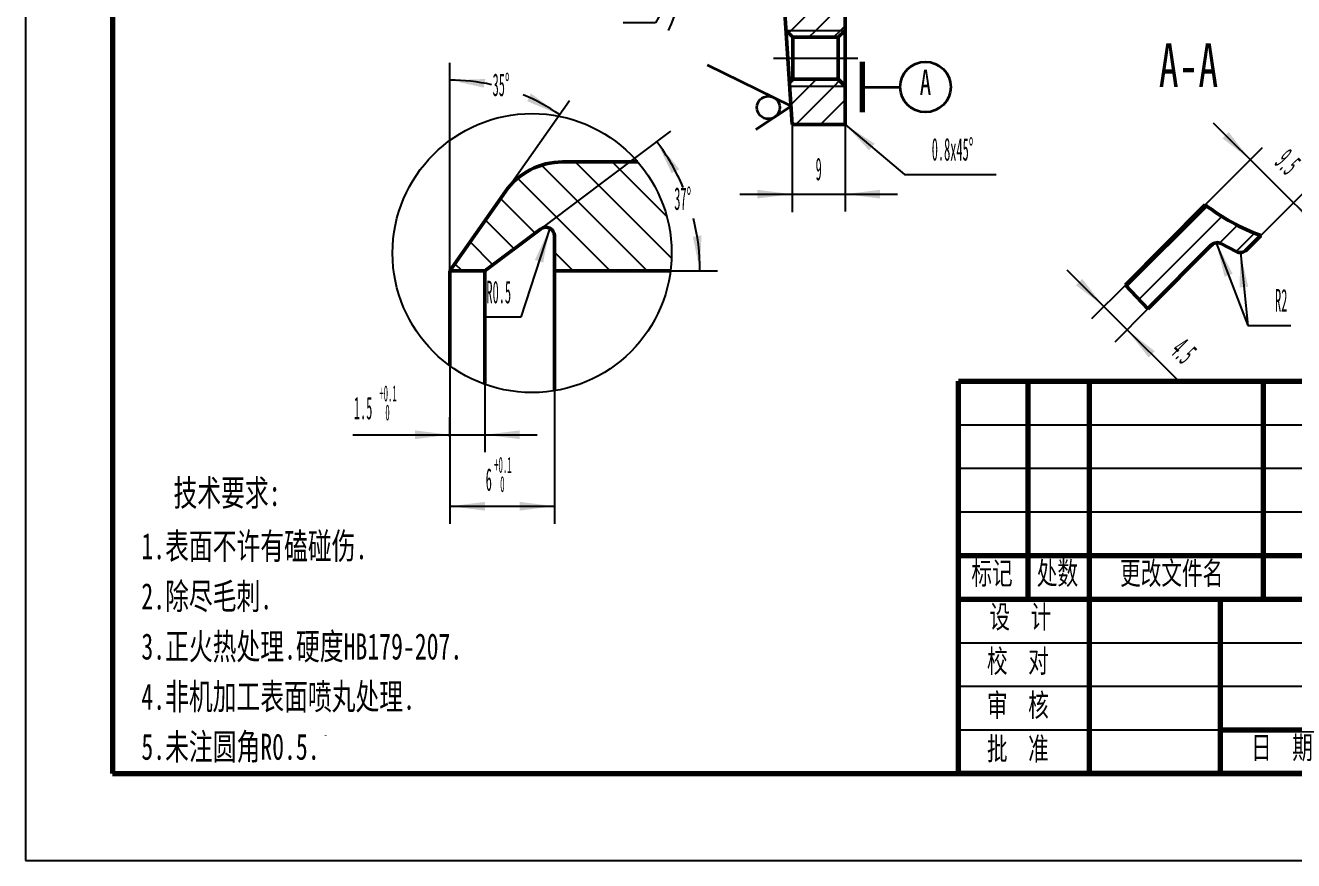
# Model space of a CAD drawing. Header units: millimetres. Extents: x -148 to 148, y -105 to 105.
# Drawn here: x -148.5 to -3.1, y -105 to -9.2 of the extents above; entities that cross this region are included whole.
import ezdxf

# ---------------------------------------------------------------- set-up
doc = ezdxf.new("R2010")
doc.units = ezdxf.units.MM
doc.linetypes.add('EB_DASHDOT', pattern=[39, 30, -3, 3, -3])
for name, color, linetype, lineweight in [('CAXA0', 7, 'Continuous', 70), ('CAXA3', 7, 'Continuous', 25), ('CAXA4', 3, 'Continuous', 25), ('CAXA5', 4, 'Continuous', 25)]:
    doc.layers.add(name, color=color, linetype=linetype, lineweight=lineweight)
doc.styles.add('UserTxtStyle1', font='', dxfattribs={"width": 0.4})
doc.styles.add('UserTxtStyle2', font='', dxfattribs={"width": 0.667})
doc.styles.add('标准', font='', dxfattribs={"width": 0.667})
doc.styles.get('UserTxtStyle1').set_extended_font_data('FangSong_GB2312')
doc.styles.get('UserTxtStyle2').set_extended_font_data('FangSong_GB2312')
doc.styles.get('标准').set_extended_font_data('FangSong_GB2312')
doc.dimstyles.new('标准', dxfattribs={"dimtxt": 2.6, "dimasz": 4, "dimexe": 2, "dimexo": 0, "dimtad": 1, "dimdec": 1, "dimdsep": 46, "dimtxsty": 'UserTxtStyle1', "dimcen": 0, "dimdle": 6, "dimaunit": 1, "dimazin": 2, "dimtfac": 1, "dimtdec": 3, "dimtmove": 0, "dimatfit": 3, "dimfxl": 0, "dimtolj": 1, "dimtzin": 0, "dimarcsym": 0})

# ---------------------------------------------------------------- blocks, each defined once
blk = doc.blocks.new('CAXBLOCK0', base_point=(138.5, -95))
at = {"layer": 'CAXA0', "linetype": 'Continuous', "lineweight": 25}
for p, q in [((-148.5, 105), (-148.5, -105)), ((-148.5, -105), (148.5, -105))]:
    blk.add_line(p, q, dxfattribs=at)
at = {"layer": 'CAXA0'}
blk.add_line((-138.5, 95), (-138.5, -95), dxfattribs=at)
at = {"layer": 'CAXA0', "linetype": 'Continuous', "lineweight": 70}
blk.add_line((-138.5, -95), (138.5, -95), dxfattribs=at)
blk = doc.blocks.new('CAXBLOCK1', base_point=(138.5, -50))
at = {"layer": 'CAXA0', "linetype": 'Continuous', "lineweight": 70}
for p, q in [((-41.5, -95), (-41.5, -50)), ((-41.5, -50), (138.5, -50)), ((-33.5, -75), (-33.5, -50)), ((-26.5, -50), (-26.5, -95)), ((-6.5, -75), (-6.5, -50)), ((-41.5, -70), (18.5, -70)), ((-41.5, -75), (78.5, -75)), ((-11.5, -75), (-11.5, -95)), ((-11.5, -90), (18.5, -90)), ((138.5, -95), (-41.5, -95))]:
    blk.add_line(p, q, dxfattribs=at)
at = {"layer": 'CAXA3', "linetype": 'Continuous', "lineweight": 25}
for p, q in [((-41.5, -55), (18.5, -55)), ((-41.5, -60), (18.5, -60)), ((-41.5, -65), (18.5, -65)), ((-41.5, -80), (18.5, -80)), ((-41.5, -85), (18.5, -85)), ((-41.5, -90), (-11.5, -90))]:
    blk.add_line(p, q, dxfattribs=at)
at = {"layer": 'CAXA0', "linetype": 'Continuous', "lineweight": 25, "char_height": 2.6, "attachment_point": 1, "style": '标准'}
for s, insert in [('\\fFangSong_GB2312|b0|i0|p34;标记', (-40.01, -70.72)), ('\\fFangSong_GB2312|b0|i0|p34;处数', (-32.51, -70.72)), ('\\fFangSong_GB2312|b0|i0|p34;更改文件名', (-22.96, -70.72)), ('\\fFangSong_GB2312|b0|i0|p34;设  计', (-37.95, -75.72)), ('\\fFangSong_GB2312|b0|i0|p34;日  期', (-7.95, -90.72))]:
    blk.add_mtext(s, dxfattribs=dict(at, insert=insert))
blk = doc.blocks.new('CAXBLOCK44')
at = {"layer": 'CAXA0', "color": 0, "linetype": 'Continuous', "lineweight": 25}
for p, q in [((-64.21, -4.81), (-51.96, 7.44)), ((-62.3, -5.73), (-49.13, 7.44)), ((-59.53, 2.7), (-54.79, 7.44)), ((-59.13, 5.92), (-57.62, 7.44)), ((-51.1, 2.64), (-46.3, 7.44)), ((-47.88, 3.04), (-43.48, 7.44)), ((-45.05, 3.04), (-41.24, 6.84)), ((-42.22, 3.04), (-40.89, 4.37)), ((-94.04, 2.13), (-93.93, 2.24)), ((-93.04, 0.29), (-91.65, 1.69)), ((-90.16, -2.48), (-85.45, 2.24)), ((-89.13, 1.38), (-88.27, 2.24)), ((-87.62, -2.77), (-82.62, 2.24)), ((-85.02, -2.99), (-79.79, 2.24)), ((-82.42, -3.22), (-76.96, 2.24)), ((-79.82, -3.45), (-74.13, 2.24)), ((-77.22, -3.68), (-71.3, 2.24)), ((-74.61, -3.9), (-68.47, 2.24)), ((-72.01, -4.13), (-65.65, 2.24)), ((-69.41, -4.36), (-62.82, 2.24)), ((-66.81, -4.59), (-59.99, 2.24)), ((-91.94, -1.43), (-89.57, 0.93)), ((-61.43, -7.69), (-54.49, -0.75)), ((-60.68, -9.76), (-54.49, -3.58)), ((-57.85, -9.76), (-54.49, -6.41)), ((-60.98, -10.07), (-60.68, -9.76)), ((-58.65, -10.56), (-57.85, -9.76)), ((-55.82, -10.56), (-55.02, -9.76)), ((-55.02, -9.76), (-54.49, -9.23)), ((-58.59, -16.16), (-57.79, -15.36)), ((-55.76, -16.16), (-55.13, -15.53)), ((-60.72, -18.29), (-58.59, -16.16)), ((-60.16, -20.56), (-55.76, -16.16)), ((-57.33, -20.56), (-54.49, -17.72)), ((-54.51, -20.56), (-54.49, -20.55))]:
    blk.add_line(p, q, dxfattribs=at)
blk = doc.blocks.new('*D63')
at = {"layer": 'CAXA0', "linetype": 'Continuous', "lineweight": 25}
for points in [[(-73.09, -2.61), (-73.1, 1.47), (-74.07, 1.23)], [(-73.16, -4.03), (-73.51, -8.1), (-74.46, -7.77)]]:
    blk.add_hatch(color=0, dxfattribs=at).paths.add_polyline_path(points, flags=0)
at = {"layer": 'CAXA0', "color": 0, "linetype": 'Continuous', "lineweight": 25}
for p, q in [((-72, -2.61), (-75.09, -2.61)), ((-73.11, -3.32), (-76.24, -8.88)), ((-72.13, -4.12), (-75.15, -3.86)), ((-76.24, -8.88), (-79.94, -8.88))]:
    blk.add_line(p, q, dxfattribs=at)
blk.add_arc((-89.43, -2.61), 16.34, 333.9583, 21.0417, dxfattribs=at)
at = {"layer": 'CAXA0', "color": 0, "linetype": 'Continuous', "lineweight": 25, "insert": (-79.81, -4.69), "char_height": 2.6, "attachment_point": 1, "style": 'UserTxtStyle1'}
blk.add_mtext('\\fFangSong_GB2312|b0|i0|p34;5{%%D}', dxfattribs=at)
blk = doc.blocks.new('*D64')
at = {"layer": 'CAXA0', "linetype": 'Continuous', "lineweight": 25}
for points in [[(-60.56, -28.55), (-64.56, -29.05), (-64.56, -28.05)], [(-54.49, -28.55), (-50.49, -29.05), (-50.49, -28.05)]]:
    blk.add_hatch(color=0, dxfattribs=at).paths.add_polyline_path(points, flags=0)
at = {"layer": 'CAXA0', "color": 0, "linetype": 'Continuous', "lineweight": 25}
for p, q in [((-54.49, 0.24), (-54.49, -30.55)), ((-60.56, -20.56), (-60.56, -30.55)), ((-66.56, -28.55), (-48.49, -28.55))]:
    blk.add_line(p, q, dxfattribs=at)
at = {"layer": 'CAXA0', "color": 0, "linetype": 'Continuous', "lineweight": 25, "insert": (-57.88, -24.36), "char_height": 2.6, "attachment_point": 1, "style": 'UserTxtStyle1'}
blk.add_mtext('\\fFangSong_GB2312|b0|i0|p34;9', dxfattribs=at)
blk = doc.blocks.new('CAXBLOCK48', base_point=(-53.5, -16.26))
at = {"layer": 'CAXA4', "color": 0, "linetype": 'Continuous', "lineweight": 70}
blk.add_line((-52.53, -13.36), (-52.53, -19.16), dxfattribs=at)
at = {"layer": 'CAXA4', "color": 0, "linetype": 'Continuous', "lineweight": 35}
blk.add_line((-52.53, -16.26), (-48.18, -16.26), dxfattribs=at)
blk.add_circle((-45.28, -16.26), 2.9, dxfattribs=at)
at = {"layer": 'CAXA4', "color": 0, "linetype": 'Continuous', "lineweight": 25, "insert": (-45.94, -14.28), "char_height": 2.9, "attachment_point": 1, "style": '标准'}
blk.add_mtext('\\fFangSong_GB2312|b0|i0|p34;A', dxfattribs=at)
blk = doc.blocks.new('*D66')
at = {"layer": 'CAXA0', "linetype": 'Continuous', "lineweight": 25}
blk.add_hatch(color=0, dxfattribs=at).paths.add_polyline_path([(-54.49, -20.56), (-51.75, -23.52), (-51.11, -22.76)], flags=0)
at = {"layer": 'CAXA0', "color": 0, "linetype": 'Continuous', "lineweight": 25}
for p, q in [((-54.49, -20.56), (-47.69, -26.29)), ((-47.69, -26.29), (-37.17, -26.29))]:
    blk.add_line(p, q, dxfattribs=at)
at = {"layer": 'CAXA0', "color": 0, "linetype": 'Continuous', "lineweight": 25, "insert": (-44.56, -22.1), "char_height": 2.6, "attachment_point": 1, "style": 'UserTxtStyle1'}
blk.add_mtext('\\fFangSong_GB2312|b0|i0|p34;0.8x45{%%D}', dxfattribs=at)
blk = doc.blocks.new('CAXBLOCK51', base_point=(-60.7, -18.44))
at = {"layer": 'CAXA4', "color": 0, "linetype": 'Continuous', "lineweight": 35}
for q in [(-70.29, -13.74), (-64.73, -21.15)]:
    blk.add_line((-60.7, -18.44), q, dxfattribs=at)
blk.add_circle((-63.3, -18.62), 1.3, dxfattribs=at)
blk = doc.blocks.new('CAXBLOCK57')
at = {"layer": 'CAXA0', "color": 0, "linetype": 'Continuous', "lineweight": 25}
for p, q in [((-22.19, -39.16), (-12.98, -29.95)), ((-20.82, -40.62), (-11.3, -31.1)), ((-11.52, -34.15), (-9.49, -32.12)), ((-9.66, -35.11), (-7.56, -33.01))]:
    blk.add_line(p, q, dxfattribs=at)
blk = doc.blocks.new('*D89')
at = {"layer": 'CAXA4', "linetype": 'Continuous', "lineweight": 25}
for points in [[(-24.82, -41.46), (-28.01, -38.99), (-27.3, -38.28)], [(-22.17, -44.1), (-19.69, -47.28), (-18.98, -46.57)]]:
    blk.add_hatch(color=0, dxfattribs=at).paths.add_polyline_path(points, flags=0)
at = {"layer": 'CAXA4', "color": 0, "linetype": 'Continuous', "lineweight": 25}
for p, q in [((-29.07, -37.22), (-16.46, -49.79)), ((-22.36, -38.99), (-26.23, -42.87)), ((-19.79, -41.72), (-23.58, -45.52))]:
    blk.add_line(p, q, dxfattribs=at)
at = {"layer": 'CAXA4', "color": 0, "linetype": 'Continuous', "lineweight": 25, "insert": (-15.48, -44.86), "char_height": 2.6, "attachment_point": 1, "rotation": 315.1011, "style": 'UserTxtStyle1'}
blk.add_mtext('\\fFangSong_GB2312|b0|i0|p34;4.5', dxfattribs=at)
blk = doc.blocks.new('*D90')
at = {"layer": 'CAXA4', "linetype": 'Continuous', "lineweight": 25}
for points in [[(-8.04, -24.61), (-11.22, -22.14), (-10.52, -21.43)], [(-3.08, -29.55), (-0.6, -32.73), (0.11, -32.02)]]:
    blk.add_hatch(color=0, dxfattribs=at).paths.add_polyline_path(points, flags=0)
at = {"layer": 'CAXA4', "color": 0, "linetype": 'Continuous', "lineweight": 25}
for p, q in [((-12.29, -20.38), (1.17, -33.78)), ((-13.19, -29.79), (-6.62, -23.19)), ((-6.82, -33.3), (-1.67, -28.13))]:
    blk.add_line(p, q, dxfattribs=at)
at = {"layer": 'CAXA4', "color": 0, "linetype": 'Continuous', "lineweight": 25, "insert": (-3.54, -23.18), "char_height": 2.6, "attachment_point": 1, "rotation": 315.1011, "style": 'UserTxtStyle1'}
blk.add_mtext('\\fFangSong_GB2312|b0|i0|p34;9.5', dxfattribs=at)
blk = doc.blocks.new('*D91')
at = {"layer": 'CAXA4', "linetype": 'Continuous', "lineweight": 25}
blk.add_hatch(color=0, dxfattribs=at).paths.add_polyline_path([(-9.17, -35.24), (-9.26, -39.27), (-8.27, -39.17)], flags=0)
at = {"layer": 'CAXA4', "color": 0, "linetype": 'Continuous', "lineweight": 25}
for p, q in [((-9.17, -35.24), (-8.32, -43.61)), ((-8.32, -43.61), (-3.37, -43.61))]:
    blk.add_line(p, q, dxfattribs=at)
at = {"layer": 'CAXA4', "color": 0, "linetype": 'Continuous', "lineweight": 25, "insert": (-5.19, -39.42), "char_height": 2.6, "attachment_point": 1, "style": 'UserTxtStyle1'}
blk.add_mtext('\\fFangSong_GB2312|b0|i0|p34;R2', dxfattribs=at)
blk = doc.blocks.new('*D92')
at = {"layer": 'CAXA4', "linetype": 'Continuous', "lineweight": 25}
blk.add_hatch(color=0, dxfattribs=at).paths.add_polyline_path([(-11.94, -34.12), (-10.98, -38.03), (-10.05, -37.68)], flags=0)
at = {"layer": 'CAXA4', "color": 0, "linetype": 'Continuous', "lineweight": 25}
for p, q in [((-11.94, -34.12), (-8.32, -43.61)), ((-8.32, -43.61), (-5.32, -43.61))]:
    blk.add_line(p, q, dxfattribs=at)
blk = doc.blocks.new('*D93')
at = {"layer": 'CAXA0', "linetype": 'Continuous', "lineweight": 25}
for points in [[(-76.08, -22.54), (-73.5, -25.69), (-74.39, -26.15)], [(-71.14, -37.35), (-70.97, -33.28), (-71.96, -33.44)]]:
    blk.add_hatch(color=0, dxfattribs=at).paths.add_polyline_path(points, flags=0)
at = {"layer": 'CAXA0', "color": 0, "linetype": 'Continuous', "lineweight": 25}
for p, q in [((-92.12, -34.58), (-74.48, -21.34)), ((-75.5, -37.35), (-69.14, -37.35))]:
    blk.add_line(p, q, dxfattribs=at)
for start, end in [(22.8557, 36.8699), (0, 14.1253)]:
    blk.add_arc((-95.81, -37.35), 24.67, start, end, dxfattribs=at)
at = {"layer": 'CAXA0', "color": 0, "linetype": 'Continuous', "lineweight": 25, "insert": (-74.09, -27.76), "char_height": 2.6, "attachment_point": 1, "style": 'UserTxtStyle1'}
blk.add_mtext('\\fFangSong_GB2312|b0|i0|p34;37{%%D}', dxfattribs=at)
blk = doc.blocks.new('CAXBLOCK58')
at = {"layer": 'CAXA0', "color": 0, "linetype": 'Continuous', "lineweight": 25}
for p, q in [((-77.21, -37.35), (-89.33, -25.22)), ((-74.4, -35.91), (-85.46, -24.85)), ((-74.94, -31.12), (-81.22, -24.85)), ((-81.45, -37.35), (-92.06, -26.73)), ((-90.03, -33.01), (-94, -29.04)), ((-92.45, -34.83), (-95.74, -31.53)), ((-94.88, -36.64), (-97.49, -34.03)), ((-85.69, -37.35), (-87.81, -35.22)), ((-98.42, -37.35), (-99.24, -36.53))]:
    blk.add_line(p, q, dxfattribs=at)
blk = doc.blocks.new('*D95')
at = {"layer": 'CAXA0', "linetype": 'Continuous', "lineweight": 25}
blk.add_hatch(color=0, dxfattribs=at).paths.add_polyline_path([(-88.37, -32.45), (-90.07, -36.1), (-89.12, -36.41)], flags=0)
at = {"layer": 'CAXA0', "color": 0, "linetype": 'Continuous', "lineweight": 25}
for p, q in [((-88.37, -32.45), (-91.67, -42.67)), ((-91.67, -42.67), (-95.76, -42.67))]:
    blk.add_line(p, q, dxfattribs=at)
at = {"layer": 'CAXA0', "color": 0, "linetype": 'Continuous', "lineweight": 25, "insert": (-95.63, -38.48), "char_height": 2.6, "attachment_point": 1, "style": 'UserTxtStyle1'}
blk.add_mtext('\\fFangSong_GB2312|b0|i0|p34;R0.5', dxfattribs=at)
blk = doc.blocks.new('CAXBLOCK59')
at = {"layer": 'CAXA0', "color": 0, "attachment_point": 1, "style": 'UserTxtStyle1'}
for s, insert, char_height in [('\\fFangSong_GB2312|b0|i0|p34;+0.1', (-107.91, -50.48), 1.8385), ('\\fFangSong_GB2312|b0|i0|p34;1.5', (-110.83, -51.78), 2.6), ('\\fFangSong_GB2312|b0|i0|p34;0', (-107.22, -52.67), 1.8385)]:
    blk.add_mtext(s, dxfattribs=dict(at, insert=insert, char_height=char_height))
blk = doc.blocks.new('*D96')
at = {"layer": 'CAXA0', "linetype": 'Continuous', "lineweight": 25}
for points in [[(-99.81, -56.15), (-103.81, -56.65), (-103.81, -55.65)], [(-95.81, -56.15), (-91.81, -56.65), (-91.81, -55.65)]]:
    blk.add_hatch(color=0, dxfattribs=at).paths.add_polyline_path(points, flags=0)
at = {"layer": 'CAXA0', "color": 0, "linetype": 'Continuous', "lineweight": 25}
for p, q in [((-95.81, -50), (-95.81, -58.15)), ((-99.81, -56.37), (-99.81, -54.15)), ((-110.96, -56.15), (-89.81, -56.15))]:
    blk.add_line(p, q, dxfattribs=at)
blk.add_blockref('CAXBLOCK59', (0, 0), dxfattribs=at)
blk = doc.blocks.new('*D98')
at = {"layer": 'CAXA0', "linetype": 'Continuous', "lineweight": 25}
for points in [[(-99.81, -15.47), (-95.74, -15.34), (-95.93, -16.33)], [(-87.27, -19.43), (-90.53, -16.99), (-90.94, -17.9)]]:
    blk.add_hatch(color=0, dxfattribs=at).paths.add_polyline_path(points, flags=0)
at = {"layer": 'CAXA0', "color": 0, "linetype": 'Continuous', "lineweight": 25}
for p, q in [((-99.81, -20.61), (-99.81, -13.47)), ((-93.45, -28.26), (-86.12, -17.79))]:
    blk.add_line(p, q, dxfattribs=at)
for start, end in [(77.4231, 90), (55, 67.4393)]:
    blk.add_arc((-99.81, -37.35), 21.88, start, end, dxfattribs=at)
at = {"layer": 'CAXA0', "color": 0, "linetype": 'Continuous', "lineweight": 25, "insert": (-94.92, -14.7), "char_height": 2.6, "attachment_point": 1, "style": 'UserTxtStyle1'}
blk.add_mtext('\\fFangSong_GB2312|b0|i0|p34;35{%%D}', dxfattribs=at)
blk = doc.blocks.new('CAXBLOCK60')
at = {"layer": 'CAXA0', "color": 0, "attachment_point": 1, "style": 'UserTxtStyle1'}
for s, insert, char_height in [('\\fFangSong_GB2312|b0|i0|p34;+0.1', (-94.74, -58.68), 1.8385), ('\\fFangSong_GB2312|b0|i0|p34;6', (-95.71, -59.98), 2.6), ('\\fFangSong_GB2312|b0|i0|p34;0', (-94.05, -60.88), 1.8385)]:
    blk.add_mtext(s, dxfattribs=dict(at, insert=insert, char_height=char_height))
blk = doc.blocks.new('*D99')
at = {"layer": 'CAXA0', "linetype": 'Continuous', "lineweight": 25}
for points in [[(-99.81, -64.35), (-95.81, -64.85), (-95.81, -63.85)], [(-87.81, -64.35), (-91.81, -64.85), (-91.81, -63.85)]]:
    blk.add_hatch(color=0, dxfattribs=at).paths.add_polyline_path(points, flags=0)
at = {"layer": 'CAXA0', "color": 0, "linetype": 'Continuous', "lineweight": 25}
for p, q in [((-99.81, -37.35), (-99.81, -66.35)), ((-87.81, -37.35), (-87.81, -66.35)), ((-99.81, -64.35), (-87.81, -64.35))]:
    blk.add_line(p, q, dxfattribs=at)
blk.add_blockref('CAXBLOCK60', (0, 0), dxfattribs=at)

msp = doc.modelspace()

# ---------------------------------------------------------------- linework, layer by layer
at = {"layer": 'CAXA0', "linetype": 'Continuous', "lineweight": 50}
for p, q in [((-86.9, -24.85), (-78.28, -24.85)), ((-99.81, -37.35), (-93.45, -28.26)), ((-89.41, -32.55), (-95.81, -37.35)), ((-87.81, -33.35), (-87.81, -51.1)), ((-99.81, -37.35), (-95.81, -37.35)), ((-99.81, -37.35), (-99.81, -48.24)), ((-95.81, -37.35), (-95.81, -50.36)), ((-87.81, -37.35), (-74.52, -37.35))]:
    msp.add_line(p, q, dxfattribs=at)
msp.add_arc((-86.9, -32.85), 8, 90, 145, dxfattribs=at)
at = {"layer": 'CAXA3', "linetype": 'Continuous', "lineweight": 50}
for p, q in [((-54.49, 0.24), (-54.49, -20.56)), ((-61.46, -7.18), (-60.56, -20.56)), ((-61.29, -9.76), (-60.49, -10.56)), ((-54.49, -9.76), (-55.29, -10.56)), ((-60.49, -12.96), (-60.49, -10.56)), ((-60.49, -10.56), (-55.29, -10.56)), ((-55.29, -12.96), (-55.29, -10.56)), ((-60.49, -12.96), (-60.49, -15.36)), ((-55.29, -12.96), (-55.29, -15.36)), ((-60.89, -15.76), (-60.49, -15.36)), ((-60.49, -15.36), (-55.29, -15.36)), ((-54.49, -16.16), (-55.29, -15.36)), ((-54.49, -20.56), (-60.56, -20.56)), ((-22.36, -38.99), (-13.19, -29.79)), ((-89.41, -32.55), (-95.81, -37.35)), ((-8.46, -34.95), (-6.82, -33.3)), ((-19.79, -41.72), (-12.5, -34.4)), ((-9.64, -35.12), (-11.32, -34.23)), ((-22.36, -38.99), (-19.79, -41.72))]:
    msp.add_line(p, q, dxfattribs=at)
at = {"layer": 'CAXA3', "linetype": 'Continuous', "lineweight": 25}
for p, q in [((-61.29, -9.76), (-54.49, -9.76)), ((-60.86, -16.16), (-54.49, -16.16)), ((-99.81, -37.35), (-99.81, -20.61)), ((-60.56, -20.56), (-60.56, -30.6))]:
    msp.add_line(p, q, dxfattribs=at)
at = {"layer": 'CAXA3', "color": 1, "linetype": 'EB_DASHDOT', "lineweight": 25}
msp.add_line((-62.71, -12.96), (-53.04, -12.96), dxfattribs=at)
msp.add_line((-62.71, -12.96), (-53.04, -12.96), dxfattribs=at)
at = {"layer": 'CAXA3'}
msp.add_line((-114.06, -90.65), (-114.06, -90.62), dxfattribs=at)
at = {"layer": 'CAXA3', "linetype": 'Continuous', "lineweight": 25}
msp.add_circle((-90.39, -35.31), 16, dxfattribs=at)
at = {"layer": 'CAXA3', "linetype": 'Continuous', "lineweight": 50}
for centre, radius, start, end in [((1.95, -9.86), 25.03, 232.7676, 249.4919), ((-88.81, -33.35), 1, 0, 126.8699), ((-11.79, -35.11), 1, 61.8953, 135.1011), ((-9.17, -34.24), 1, 241.8953, 315.1011)]:
    msp.add_arc(centre, radius, start, end, dxfattribs=at)

# ---------------------------------------------------------------- block references
at = {"layer": 'CAXA0'}
for name, p in [('CAXBLOCK0', (138.5, -95)), ('CAXBLOCK1', (138.5, -50))]:
    msp.add_blockref(name, p, dxfattribs=at)
at = {"layer": 'CAXA4', "linetype": 'Continuous', "lineweight": 25}
for name, p in [('CAXBLOCK51', (-60.7, -18.44)), ('CAXBLOCK48', (-53.5, -16.26)), ('*D66', (0, 0)), ('*D95', (0, 0)), ('*D92', (0, 0)), ('*D91', (0, 0))]:
    msp.add_blockref(name, p, dxfattribs=at)
at = {"layer": 'CAXA5', "linetype": 'Continuous', "lineweight": 25}
for name in ['CAXBLOCK44', 'CAXBLOCK58', 'CAXBLOCK57']:
    msp.add_blockref(name, (0, 0), dxfattribs=at)

# ---------------------------------------------------------------- texts
at = {"layer": 'CAXA4', "linetype": 'Continuous', "lineweight": 25, "attachment_point": 1}
for s, insert, char_height, style in [('\\fFangSong_GB2312|b0|i0|p34;A-A', (-18.52, -11.25), 5, '标准'), ('\\fFangSong_GB2312|b0|i0|p34;技术要求:', (-131.51, -61.31), 3, 'UserTxtStyle2'), ('\\fFangSong_GB2312|b0|i0|p34;1.表面不许有磕碰伤.', (-135.2, -67.42), 3, 'UserTxtStyle2'), ('\\fFangSong_GB2312|b0|i0|p34;2.除尽毛刺.', (-135.2, -73.17), 3, 'UserTxtStyle2'), ('\\fFangSong_GB2312|b0|i0|p34;3.正火热处理.硬度HB179-207.', (-135.2, -78.93), 3, 'UserTxtStyle2'), ('\\fFangSong_GB2312|b0|i0|p34;校  对', (-38.23, -80.81), 2.6, 'UserTxtStyle2'), ('\\fFangSong_GB2312|b0|i0|p34;4.非机加工表面喷丸处理.', (-135.2, -84.68), 3, 'UserTxtStyle2'), ('\\fFangSong_GB2312|b0|i0|p34;审  核', (-38.23, -85.86), 2.6, 'UserTxtStyle2'), ('\\fFangSong_GB2312|b0|i0|p34;5.未注圆角R0.5.', (-135.2, -90.43), 3, 'UserTxtStyle2'), ('\\fFangSong_GB2312|b0|i0|p34;批  准', (-38.23, -90.86), 2.6, 'UserTxtStyle2')]:
    msp.add_mtext(s, dxfattribs=dict(at, insert=insert, char_height=char_height, style=style))

# ---------------------------------------------------------------- dimensions: what is measured, and where the dimension line sits
at = {"layer": 'CAXA4', "linetype": 'Continuous', "lineweight": 25}
dim = msp.add_angular_dim_3p(base=(-73.11, -3.32), center=(-89.43, -2.61), p1=(-72.13, -4.12), p2=(-72, -2.61), text='\\fFangSong_GB2312;5{%%D}', dimstyle='标准', dxfattribs=at)
dim.commit()
dim.dimension.update_dxf_attribs({"geometry": '*D63', "text_midpoint": (-78.61, -6.48)})
dim = msp.add_linear_dim(base=(-57.53, -28.55), p1=(-60.56, -20.56), p2=(-54.49, 0.24), text='\\fFangSong_GB2312;9', dimstyle='标准', dxfattribs=at)
dim.commit()
dim.dimension.update_dxf_attribs({"geometry": '*D64', "text_midpoint": (-57.53, -26.14)})
dim = msp.add_angular_dim_2l(base=(-93.24, -16.48), line1=((-99.81, -37.35), (-99.81, -20.61)), line2=((-99.81, -37.35), (-93.45, -28.26)), text='\\fFangSong_GB2312;35{%%D}', dimstyle='标准', dxfattribs=at)
dim.commit()
dim.dimension.update_dxf_attribs({"geometry": '*D98', "text_midpoint": (-93.24, -16.48)})
at = {"layer": 'CAXA4', "linetype": 'Continuous', "lineweight": 70}
dim = msp.add_angular_dim_2l(base=(-72.41, -29.54), line1=((-92.12, -34.58), (-95.81, -37.35)), line2=((-87.81, -37.35), (-75.5, -37.35)), text='\\fFangSong_GB2312;37{%%D}', dimstyle='标准', dxfattribs=at)
dim.commit()
dim.dimension.update_dxf_attribs({"geometry": '*D93', "text_midpoint": (-72.41, -29.54)})
at = {"layer": 'CAXA4', "linetype": 'Continuous', "lineweight": 25}
for base, p1, p2, text, picture, middle in [((-5.56, -27.08), (-13.19, -29.79), (-6.82, -33.3), '\\fFangSong_GB2312;9.5', '*D90', (-3.86, -25.38)), ((-17.49, -48.76), (-22.36, -38.99), (-19.79, -41.72), '\\fFangSong_GB2312;4.5', '*D89', (-15.79, -47.06))]:
    dim = msp.add_linear_dim(base=base, p1=p1, p2=p2, angle=135.1011, text=text, dimstyle='标准', dxfattribs=at)
    dim.commit()
    dim.dimension.update_dxf_attribs({"geometry": picture, "text_midpoint": middle})
at = {"layer": 'CAXA4', "linetype": 'Continuous', "lineweight": 70}
for base, p1, p2, text, picture, middle in [((-93.81, -64.35), (-99.81, -37.35), (-87.81, -37.35), '\\fFangSong_GB2312;6\\S+0.1^ 0;', '*D99', (-93.81, -61.29)), ((-107.96, -56.15), (-99.81, -56.37), (-95.81, -50), '\\fFangSong_GB2312;1.5\\S+0.1^ 0;', '*D96', (-107.96, -53.09))]:
    dim = msp.add_linear_dim(base=base, p1=p1, p2=p2, text=text, dimstyle='标准', dxfattribs=at)
    dim.commit()
    dim.dimension.update_dxf_attribs({"geometry": picture, "text_midpoint": middle})

doc.saveas('drawing.dxf')
